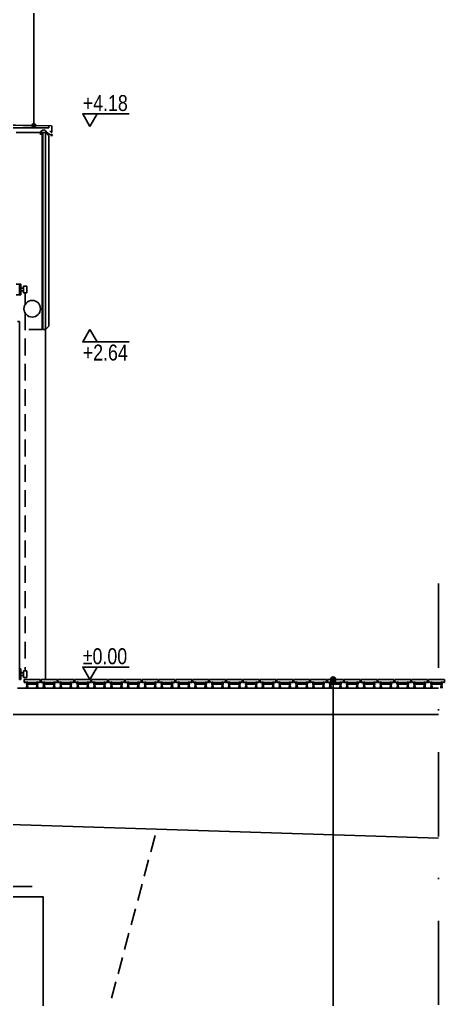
# Model space of a CAD drawing. Header units: millimetres. Extents: x 58205 to 122423, y 1055 to 94479.
# Drawn here: x 71295 to 71615, y 18938 to 19677 of the extents above; entities that cross this region are included whole.
import ezdxf

# ---------------------------------------------------------------- set-up
doc = ezdxf.new("R2010")
doc.units = ezdxf.units.MM
for name, pattern in [('0707_PB_080619_gn_xref$0$ACAD_ISO10W100', [18, 12, -3, 0, -3]), ('DASHDOT', [25.4, 12.7, -6.35, 0, -6.35]), ('DASHED', [0.75, 0.5, -0.25]), ('HIDDEN', [9.525, 6.35, -3.175])]:
    doc.linetypes.add(name, pattern=pattern)
for name, color, linetype in [('+48_HACZE', 253, 'Continuous'), ('+48_KOTY', 3, 'Continuous'), ('+48_MEBLE', 251, 'Continuous'), ('+48_OPISY', 3, 'Continuous'), ('+48_OPISY_ŚCIAN', 3, 'Continuous'), ('+48_STOLARKA_OKNA', 3, 'Continuous'), ('+48_WIDOK', 5, 'Continuous'), ('1_CIENKA', 252, 'Continuous'), ('_przerywane', 8, 'DASHED')]:
    doc.layers.add(name, color=color, linetype=linetype)
doc.styles.add('WRP_ARIAL', font='ARIAL.TTF', dxfattribs={"width": 0.8})

# ---------------------------------------------------------------- blocks, each defined once
blk = doc.blocks.new('koty')
at = {"layer": '+48_KOTY', "color": 3, "ltscale": 5}
blk.add_line((70403.15, 11224.99), (70423.15, 11224.99), dxfattribs=at)
blk.add_lwpolyline([(70398.6, 11217.11), (70403.15, 11224.99), (70394.05, 11224.99)], close=True, dxfattribs=at)
at = {"layer": '+48_KOTY', "color": 3, "style": 'WRP_ARIAL', "width": 0.8}
blk.add_attdef('POZIOM', (70403.19, 11226.78), '', height=10, dxfattribs=at)

msp = doc.modelspace()

# ---------------------------------------------------------------- hatches: boundary and pattern name
at = {"layer": '+48_HACZE', "ltscale": 0.15}
h = msp.add_hatch(dxfattribs=at)
h.set_pattern_fill('AR-SAND', color=256, scale=0.5, style=0)
h.set_pattern_definition([(37.5, (5e-05, 4528.683), (-0.8000156, 24.470662), [0, -19.304, 0, -21.59, 0, -20.6375]), (7.5, (5e-05, 4528.683), (22.476164, 35.841255), [0, -10.414, 0, -17.399, 0, -6.6675]), (327.5, (-15.62, 4528.683), (39.5496185, 0.071859), [0, -6.35, 0, -22.86, 0, -29.845]), (317.5, (-15.62, 4528.683), (38.177823, 11.146466), [0, -3.175, 0, -14.986, 0, -17.145])])
h.paths.add_polyline_path([(71334.746, 18828.842), (71334.187, 18828.86, -0.2493638), (71325.896, 18824.451), (71312.657, 18824.451), (71312.657, 18802.01), (71265.484, 18802.01), (71265.484, 18774.451), (71320.171, 18774.451)])
h.paths.add_polyline_path([(71312.657, 18824.451), (71293.984, 18824.451), (71293.984, 18823.451), (71302.984, 18814.451), (71265.484, 18814.451), (71265.484, 18802.01), (71312.657, 18802.01)])
h.paths.add_polyline_path([(71265.484, 18814.451), (71185.332, 18814.451), (71185.332, 18802.01), (71265.484, 18802.01)], flags=17)
h.paths.add_polyline_path([(71265.484, 18802.01), (71185.332, 18802.01), (71185.332, 18814.451), (70685.484, 18814.451), (70685.484, 18774.451), (71265.484, 18774.451)])
h.paths.add_polyline_path([(70685.484, 18814.451), (70553.376, 18814.451), (70513.376, 18774.451), (70685.484, 18774.451)])
h.paths.add_polyline_path([(70539.234, 18814.451), (70479.234, 18814.451), (70479.234, 18814.451), (70429.234, 18814.451), (70369.234, 18814.451), (70399.234, 18784.451), (70509.234, 18784.451)], flags=17)
h.paths.add_polyline_path([(70553.376, 18814.451), (70539.234, 18814.451), (70509.234, 18784.451), (70399.234, 18784.451), (70369.234, 18814.451), (70355.091, 18814.451), (70395.091, 18774.451), (70513.376, 18774.451)])
h.paths.add_polyline_path([(70355.091, 18814.451), (70225.484, 18814.451), (70225.484, 18774.451), (70395.091, 18774.451)])
h.paths.add_polyline_path([(70225.484, 18814.451), (69717.126, 18814.451), (69705.484, 18802.809), (69705.484, 18774.451), (70225.484, 18774.451)])
h.paths.add_polyline_path([(69705.484, 18802.809), (69677.126, 18774.451), (69705.484, 18774.451)])
h.paths.add_polyline_path([(69705.484, 18802.809), (69705.484, 18814.451), (69702.984, 18814.451), (69672.984, 18784.451), (69532.984, 18784.451), (69502.984, 18814.451), (69488.841, 18814.451), (69528.841, 18774.451), (69677.126, 18774.451)])
h.paths.add_polyline_path([(69717.126, 18814.451), (69705.484, 18814.451), (69705.484, 18802.809)])
h.paths.add_polyline_path([(69702.984, 18814.451), (69642.984, 18814.451), (69642.984, 18814.451), (69562.984, 18814.451), (69502.984, 18814.451), (69532.984, 18784.451), (69672.984, 18784.451)], flags=17)
h.paths.add_polyline_path([(69488.841, 18814.451), (69285.484, 18814.451), (69285.484, 18774.451), (69528.841, 18774.451)])
h.paths.add_polyline_path([(69285.484, 18814.451), (68845.484, 18814.451), (68845.484, 18774.451), (69285.484, 18774.451)])
h.paths.add_polyline_path([(68845.484, 18814.451), (68807.984, 18814.451), (68816.965, 18823.432), (68816.965, 18824.451), (68794.586, 18824.451), (68807.984, 18774.451), (68845.484, 18774.451)])
h.paths.add_polyline_path([(68816.984, 18864.451), (68783.868, 18864.451), (68794.586, 18824.451), (68816.965, 18824.451)])
h.paths.add_polyline_path([(68831.984, 18882.98), (68778.903, 18882.98), (68783.868, 18864.451), (68816.984, 18864.451), (68816.984, 18865.451), (68822.569, 18865.451), (68831.984, 18874.865)])
h.paths.add_polyline_path([(68831.984, 18901.51), (68773.938, 18901.51), (68778.903, 18882.98), (68831.984, 18882.98)])
h.paths.add_polyline_path([(68831.984, 18908.837), (68771.457, 18910.772), (68773.938, 18901.51), (68831.984, 18901.51)])
h.paths.add_polyline_path([(68831.984, 18920.039), (68768.973, 18920.039), (68771.457, 18910.772), (68831.984, 18908.837)])
h.paths.add_polyline_path([(68831.984, 18938.569), (68764.008, 18938.569), (68768.973, 18920.039), (68831.984, 18920.039)])
h.paths.add_polyline_path([(68831.984, 18957.098), (68759.043, 18957.098), (68764.008, 18938.569), (68831.984, 18938.569)])
h.paths.add_polyline_path([(68831.984, 18975.627), (68684.484, 18975.627), (68684.484, 18958.424), (68758.688, 18958.424), (68759.043, 18957.098), (68831.984, 18957.098)])
h.paths.add_polyline_path([(68831.984, 18994.157), (68719.517, 18994.157), (68719.517, 18981.501), (68684.484, 18981.501), (68684.484, 18975.627), (68831.984, 18975.627)])
h.paths.add_polyline_path([(68831.984, 19012.686), (68719.517, 19012.686), (68719.517, 18994.157), (68831.984, 18994.157)])
h.paths.add_polyline_path([(68831.984, 19028.484), (68822.984, 19028.484), (68822.984, 19031.216), (68719.517, 19031.216), (68719.517, 19012.686), (68831.984, 19012.686)])
h.paths.add_polyline_path([(68822.984, 19049.745), (68719.517, 19049.745), (68719.517, 19031.216), (68822.984, 19031.216)])
h.paths.add_polyline_path([(68822.984, 19068.274), (68719.517, 19068.274), (68719.517, 19049.745), (68822.984, 19049.745)])
h.paths.add_polyline_path([(68822.984, 19086.804), (68685.484, 19086.804), (68685.484, 19081.613), (68719.517, 19081.613), (68719.517, 19068.274), (68822.984, 19068.274)])
h.paths.add_polyline_path([(68822.984, 19105.333), (68685.484, 19105.333), (68685.484, 19086.804), (68822.984, 19086.804)])
h.paths.add_polyline_path([(68822.984, 19123.863), (68685.484, 19123.863), (68685.484, 19105.333), (68822.984, 19105.333)])
h.paths.add_polyline_path([(68719.517, 19081.613), (68685.484, 19081.613), (68685.484, 19068.274), (68719.517, 19068.274)])
h.paths.add_polyline_path([(68719.517, 19068.274), (68685.484, 19068.274), (68685.484, 19049.745), (68719.517, 19049.745)])
h.paths.add_polyline_path([(68719.517, 19049.745), (68685.484, 19049.745), (68685.484, 19031.216), (68719.517, 19031.216)])
h.paths.add_polyline_path([(68719.517, 19031.216), (68685.484, 19031.216), (68685.484, 19012.686), (68719.517, 19012.686)])
h.paths.add_polyline_path([(68719.517, 19012.686), (68685.484, 19012.686), (68685.484, 19007.424), (68694.484, 18998.424), (68684.484, 18998.424), (68684.484, 18994.157), (68719.517, 18994.157)])
h.paths.add_polyline_path([(68719.517, 18994.157), (68684.484, 18994.157), (68684.484, 18981.501), (68719.517, 18981.501)], flags=17)
h.paths.add_polyline_path([(68684.484, 18981.501), (68664.484, 18981.501), (68664.484, 18958.424), (68684.484, 18958.424)])
h.paths.add_polyline_path([(68684.484, 18998.424), (68664.484, 18998.424), (68664.484, 18981.501), (68684.484, 18981.501)])
h.paths.add_polyline_path([(68664.484, 18998.424), (68602.044, 18998.424), (68602.044, 18981.501), (68664.484, 18981.501)])
h.paths.add_polyline_path([(68664.484, 18981.501), (68602.044, 18981.501), (68602.044, 18998.424), (68414.484, 18998.424), (68414.484, 18958.424), (68664.484, 18958.424)])
h.paths.add_polyline_path([(68414.484, 18998.424), (68394.484, 18998.424), (68394.484, 18958.424), (68414.484, 18958.424)])
h.paths.add_polyline_path([(68394.484, 18998.424), (68384.484, 18998.424), (68373.766, 18998.424), (68384.484, 18958.424), (68394.484, 18958.424)])
at = {"layer": '+48_OPISY'}
h = msp.add_hatch(color=256, dxfattribs=at)
edge = h.paths.add_edge_path()
edge.add_arc((71305.747, 19597.146), 1.494, 0, 360)
h = msp.add_hatch(color=256, dxfattribs=at)
edge = h.paths.add_edge_path()
edge.add_arc((71531.434, 19179.451), 2, 810, 1170, ccw=False)

# ---------------------------------------------------------------- linework, layer by layer
at = {"layer": '+48_HACZE'}
for p, q in [((71312.484, 19591.951), (71292.484, 19591.951)), ((71319.868, 19589.704), (71318.435, 19589.261)), ((71319.868, 19589.704), (71318.918, 19590.864)), ((71311.984, 19443.451), (71301.984, 19443.451))]:
    msp.add_line(p, q, dxfattribs=at)
msp.add_lwpolyline([(71311.984, 19443.451), (71311.984, 19591.951)], dxfattribs=at)
msp.add_circle((71304.512, 19458.995), 6.25, dxfattribs=at)
msp.add_spline([(71310.865, 19590.181), (71311.417, 19593.045), (71313.989, 19593.559), (71314.834, 19592.788), (71317.149, 19590.732), (71319.868, 19589.704)], degree=3, dxfattribs=at)
at = {"layer": '+48_MEBLE'}
msp.add_line((71314.484, 19443.451), (71314.484, 19179.451), dxfattribs=at)
at = {"layer": '+48_OPISY'}
for p, q in [((71305.747, 19929.863), (71305.747, 19597.146)), ((71531.434, 18544.558), (71531.434, 19179.451))]:
    msp.add_line(p, q, dxfattribs=at)
for centre, radius in [((71305.747, 19597.146), 1.494), ((71531.434, 19179.451), 2)]:
    msp.add_circle(centre, radius, dxfattribs=at)
at = {"layer": '+48_OPISY_ŚCIAN'}
msp.add_line((71269.422, 19023.514), (71304.422, 19023.514), dxfattribs=at)
at = {"layer": '+48_STOLARKA_OKNA'}
for p, q in [((71295.012, 19477.451), (71296.012, 19477.451)), ((71296.012, 19477.451), (71296.012, 19469.451)), ((71296.012, 19474.451), (71298.012, 19474.451)), ((71296.012, 19472.451), (71298.012, 19472.451)), ((71298.012, 19475.951), (71298.012, 19470.951)), ((71298.012, 19475.951), (71300.512, 19475.951)), ((71298.012, 19470.951), (71300.512, 19470.951)), ((71300.512, 19475.951), (71300.512, 19470.951)), ((71296.012, 19469.451), (71295.012, 19469.451)), ((71295.012, 19187.451), (71296.012, 19187.451)), ((71296.012, 19187.451), (71296.012, 19179.451)), ((71296.012, 19184.451), (71298.012, 19184.451)), ((71296.012, 19182.451), (71298.012, 19182.451)), ((71298.012, 19185.951), (71298.012, 19180.951)), ((71298.012, 19185.951), (71300.512, 19185.951)), ((71300.512, 19185.951), (71300.512, 19180.951)), ((71296.012, 19179.451), (71295.012, 19179.451)), ((71298.012, 19180.951), (71300.512, 19180.951))]:
    msp.add_line(p, q, dxfattribs=at)
msp.add_lwpolyline([(71292.484, 19477.451), (71295.012, 19477.451), (71295.012, 19469.451), (71292.484, 19469.451)], dxfattribs=at)
at = {"layer": '+48_WIDOK', "color": 251}
msp.add_line((71304.486, 19597.146), (71306.486, 19597.146), dxfattribs=at)
at = {"layer": '+48_WIDOK', "color": 2}
for p, q in [((71314.484, 19591.951), (71312.484, 19591.951)), ((71312.484, 19443.451), (71314.484, 19443.451)), ((71312.484, 19443.451), (71314.484, 19443.451))]:
    msp.add_line(p, q, dxfattribs=at)
at = {"layer": '+48_WIDOK'}
for p, q in [((71314.484, 19591.951), (71314.484, 19443.451)), ((71314.484, 19591.951), (71316.984, 19589.451)), ((71316.984, 19589.451), (71316.984, 19445.951)), ((71314.484, 19443.451), (71316.984, 19445.951)), ((71314.484, 19443.451), (71316.984, 19445.951)), ((71293.484, 19173.051), (71610.98, 19173.051)), ((71287.984, 19153.051), (71610.98, 19153.051)), ((71287.984, 19070.229), (71610.98, 19059.926))]:
    msp.add_line(p, q, dxfattribs=at)
at = {"layer": '+48_WIDOK', "ltscale": 3}
msp.add_line((71299.262, 19470.951), (71299.262, 19462.386), dxfattribs=at)
at = {"layer": '+48_WIDOK', "linetype": 'HIDDEN', "ltscale": 2}
for p, q in [((71299.262, 19455.604), (71299.262, 19185.951)), ((71334.746, 18828.842), (71398.48, 19066.704))]:
    msp.add_line(p, q, dxfattribs=at)
at = {"layer": '+48_WIDOK', "linetype": 'DASHDOT', "ltscale": 5}
msp.add_line((71610.98, 19251.837), (71610.98, 18776.706), dxfattribs=at)
at = {"layer": '+48_WIDOK'}
msp.add_lwpolyline([(71317.72, 19593.061), (71318.757, 19592.024, 0.6681786), (71319.184, 19592.201), (71319.184, 19596.451, 0.408698), (71318.693, 19596.951), (71278.176, 19597.565, -0.4086974), (71277.784, 19597.964), (71277.784, 19599.55), (71274.485, 19599.55)], format="xyb", dxfattribs=at)
at = {"layer": '+48_WIDOK', "color": 2}
msp.add_lwpolyline([(71277.684, 19595.45), (71277.684, 19597.45), (71317.068, 19596.857), (71317.068, 19595.45)], close=True, dxfattribs=at)
msp.add_lwpolyline([(71312.484, 19443.451), (71312.484, 19591.951)], dxfattribs=at)
at = {"layer": '+48_WIDOK', "ltscale": 3}
msp.add_lwpolyline([(71312.484, 19586.451), (71312.484, 19449.451)], dxfattribs=at)
at = {"layer": '1_CIENKA', "lineweight": -3}
for p, q in [((71300.162, 19175.95), (71308.862, 19175.95)), ((71300.437, 19177.25), (71300.437, 19174.133)), ((71300.987, 19177.25), (71300.987, 19174.133)), ((71308.037, 19177.25), (71308.037, 19174.133)), ((71308.587, 19177.25), (71308.587, 19174.133)), ((71312.862, 19175.95), (71321.562, 19175.95)), ((71313.137, 19177.25), (71313.137, 19174.133)), ((71313.687, 19177.25), (71313.687, 19174.133)), ((71320.737, 19177.25), (71320.737, 19174.133)), ((71321.287, 19177.25), (71321.287, 19174.133)), ((71325.562, 19175.95), (71334.262, 19175.95)), ((71325.837, 19177.25), (71325.837, 19174.133)), ((71326.387, 19177.25), (71326.387, 19174.133)), ((71333.437, 19177.25), (71333.437, 19174.133)), ((71333.987, 19177.25), (71333.987, 19174.133)), ((71338.262, 19175.95), (71346.962, 19175.95)), ((71338.537, 19177.25), (71338.537, 19174.133)), ((71339.087, 19177.25), (71339.087, 19174.133)), ((71346.137, 19177.25), (71346.137, 19174.133)), ((71346.687, 19177.25), (71346.687, 19174.133)), ((71350.962, 19175.95), (71359.662, 19175.95)), ((71351.237, 19177.25), (71351.237, 19174.133)), ((71351.787, 19177.25), (71351.787, 19174.133)), ((71358.837, 19177.25), (71358.837, 19174.133)), ((71359.387, 19177.25), (71359.387, 19174.133)), ((71363.662, 19175.95), (71372.362, 19175.95)), ((71363.937, 19177.25), (71363.937, 19174.133)), ((71364.487, 19177.25), (71364.487, 19174.133)), ((71371.537, 19177.25), (71371.537, 19174.133)), ((71372.087, 19177.25), (71372.087, 19174.133)), ((71376.362, 19175.95), (71385.062, 19175.95)), ((71376.637, 19177.25), (71376.637, 19174.133)), ((71377.187, 19177.25), (71377.187, 19174.133)), ((71384.237, 19177.25), (71384.237, 19174.133)), ((71384.787, 19177.25), (71384.787, 19174.133)), ((71389.062, 19175.95), (71397.762, 19175.95)), ((71389.337, 19177.25), (71389.337, 19174.133)), ((71389.887, 19177.25), (71389.887, 19174.133)), ((71396.937, 19177.25), (71396.937, 19174.133)), ((71397.487, 19177.25), (71397.487, 19174.133)), ((71401.762, 19175.95), (71410.462, 19175.95)), ((71402.037, 19177.25), (71402.037, 19174.133)), ((71402.587, 19177.25), (71402.587, 19174.133)), ((71409.637, 19177.25), (71409.637, 19174.133)), ((71410.187, 19177.25), (71410.187, 19174.133)), ((71414.462, 19175.95), (71423.162, 19175.95)), ((71414.737, 19177.25), (71414.737, 19174.133)), ((71415.287, 19177.25), (71415.287, 19174.133)), ((71422.337, 19177.25), (71422.337, 19174.133)), ((71422.887, 19177.25), (71422.887, 19174.133)), ((71427.162, 19175.95), (71435.862, 19175.95)), ((71427.437, 19177.25), (71427.437, 19174.133)), ((71427.987, 19177.25), (71427.987, 19174.133)), ((71435.037, 19177.25), (71435.037, 19174.133)), ((71435.587, 19177.25), (71435.587, 19174.133)), ((71439.862, 19175.95), (71448.562, 19175.95)), ((71440.137, 19177.25), (71440.137, 19174.133)), ((71440.687, 19177.25), (71440.687, 19174.133)), ((71447.737, 19177.25), (71447.737, 19174.133)), ((71448.287, 19177.25), (71448.287, 19174.133)), ((71452.562, 19175.95), (71461.262, 19175.95)), ((71452.837, 19177.25), (71452.837, 19174.133)), ((71453.387, 19177.25), (71453.387, 19174.133)), ((71460.437, 19177.25), (71460.437, 19174.133)), ((71460.987, 19177.25), (71460.987, 19174.133)), ((71465.262, 19175.95), (71473.962, 19175.95)), ((71465.537, 19177.25), (71465.537, 19174.133)), ((71466.087, 19177.25), (71466.087, 19174.133)), ((71473.137, 19177.25), (71473.137, 19174.133)), ((71473.687, 19177.25), (71473.687, 19174.133)), ((71477.962, 19175.95), (71486.662, 19175.95)), ((71478.237, 19177.25), (71478.237, 19174.133)), ((71478.787, 19177.25), (71478.787, 19174.133)), ((71485.837, 19177.25), (71485.837, 19174.133)), ((71486.387, 19177.25), (71486.387, 19174.133)), ((71490.662, 19175.95), (71499.362, 19175.95)), ((71490.937, 19177.25), (71490.937, 19174.133)), ((71491.487, 19177.25), (71491.487, 19174.133)), ((71498.537, 19177.25), (71498.537, 19174.133)), ((71499.087, 19177.25), (71499.087, 19174.133)), ((71503.362, 19175.95), (71512.062, 19175.95)), ((71503.637, 19177.25), (71503.637, 19174.133)), ((71504.187, 19177.25), (71504.187, 19174.133)), ((71511.237, 19177.25), (71511.237, 19174.133)), ((71511.787, 19177.25), (71511.787, 19174.133)), ((71516.062, 19175.95), (71524.762, 19175.95)), ((71516.337, 19177.25), (71516.337, 19174.133)), ((71516.887, 19177.25), (71516.887, 19174.133)), ((71523.937, 19177.25), (71523.937, 19174.133)), ((71524.487, 19177.25), (71524.487, 19174.133)), ((71528.762, 19175.95), (71537.462, 19175.95)), ((71529.037, 19177.25), (71529.037, 19174.133)), ((71529.587, 19177.25), (71529.587, 19174.133)), ((71536.637, 19177.25), (71536.637, 19174.133)), ((71537.187, 19177.25), (71537.187, 19174.133)), ((71541.462, 19175.95), (71550.162, 19175.95)), ((71541.737, 19177.25), (71541.737, 19174.133)), ((71542.287, 19177.25), (71542.287, 19174.133)), ((71549.337, 19177.25), (71549.337, 19174.133)), ((71549.887, 19177.25), (71549.887, 19174.133)), ((71554.162, 19175.95), (71562.862, 19175.95)), ((71554.437, 19177.25), (71554.437, 19174.133)), ((71554.987, 19177.25), (71554.987, 19174.133)), ((71562.037, 19177.25), (71562.037, 19174.133)), ((71562.587, 19177.25), (71562.587, 19174.133)), ((71566.862, 19175.95), (71575.562, 19175.95)), ((71567.137, 19177.25), (71567.137, 19174.133)), ((71567.687, 19177.25), (71567.687, 19174.133)), ((71574.737, 19177.25), (71574.737, 19174.133)), ((71575.287, 19177.25), (71575.287, 19174.133)), ((71579.562, 19175.95), (71588.262, 19175.95)), ((71579.837, 19177.25), (71579.837, 19174.133)), ((71580.387, 19177.25), (71580.387, 19174.133)), ((71587.437, 19177.25), (71587.437, 19174.133)), ((71587.987, 19177.25), (71587.987, 19174.133)), ((71592.262, 19175.95), (71600.962, 19175.95)), ((71592.537, 19177.25), (71592.537, 19174.133)), ((71593.087, 19177.25), (71593.087, 19174.133)), ((71600.137, 19177.25), (71600.137, 19174.133)), ((71600.687, 19177.25), (71600.687, 19174.133)), ((71604.962, 19175.95), (71613.662, 19175.95)), ((71605.237, 19177.25), (71605.237, 19174.133)), ((71605.787, 19177.25), (71605.787, 19174.133)), ((71612.837, 19177.25), (71612.837, 19174.133)), ((71613.387, 19177.25), (71613.387, 19174.133)), ((71300.194, 19174.133), (71301.23, 19174.133)), ((71300.194, 19174.133), (71300.194, 19172.95)), ((71301.23, 19174.133), (71301.23, 19172.95)), ((71307.794, 19174.133), (71307.794, 19172.95)), ((71308.829, 19174.133), (71307.794, 19174.133)), ((71308.829, 19174.133), (71308.829, 19172.95)), ((71312.894, 19174.133), (71313.93, 19174.133)), ((71312.894, 19174.133), (71312.894, 19172.95)), ((71313.93, 19174.133), (71313.93, 19172.95)), ((71320.494, 19174.133), (71320.494, 19172.95)), ((71321.529, 19174.133), (71320.494, 19174.133)), ((71321.529, 19174.133), (71321.529, 19172.95)), ((71325.594, 19174.133), (71326.63, 19174.133)), ((71325.594, 19174.133), (71325.594, 19172.95)), ((71326.63, 19174.133), (71326.63, 19172.95)), ((71333.194, 19174.133), (71333.194, 19172.95)), ((71334.229, 19174.133), (71333.194, 19174.133)), ((71334.229, 19174.133), (71334.229, 19172.95)), ((71338.294, 19174.133), (71339.33, 19174.133)), ((71338.294, 19174.133), (71338.294, 19172.95)), ((71339.33, 19174.133), (71339.33, 19172.95)), ((71345.894, 19174.133), (71345.894, 19172.95)), ((71346.929, 19174.133), (71345.894, 19174.133)), ((71346.929, 19174.133), (71346.929, 19172.95)), ((71350.994, 19174.133), (71352.03, 19174.133)), ((71350.994, 19174.133), (71350.994, 19172.95)), ((71352.03, 19174.133), (71352.03, 19172.95)), ((71358.594, 19174.133), (71358.594, 19172.95)), ((71359.629, 19174.133), (71358.594, 19174.133)), ((71359.629, 19174.133), (71359.629, 19172.95)), ((71363.694, 19174.133), (71364.73, 19174.133)), ((71363.694, 19174.133), (71363.694, 19172.95)), ((71364.73, 19174.133), (71364.73, 19172.95)), ((71371.294, 19174.133), (71371.294, 19172.95)), ((71372.329, 19174.133), (71371.294, 19174.133)), ((71372.329, 19174.133), (71372.329, 19172.95)), ((71376.394, 19174.133), (71377.43, 19174.133)), ((71376.394, 19174.133), (71376.394, 19172.95)), ((71377.43, 19174.133), (71377.43, 19172.95)), ((71383.994, 19174.133), (71383.994, 19172.95)), ((71385.029, 19174.133), (71383.994, 19174.133)), ((71385.029, 19174.133), (71385.029, 19172.95)), ((71389.094, 19174.133), (71390.13, 19174.133)), ((71389.094, 19174.133), (71389.094, 19172.95)), ((71390.13, 19174.133), (71390.13, 19172.95)), ((71396.694, 19174.133), (71396.694, 19172.95)), ((71397.729, 19174.133), (71396.694, 19174.133)), ((71397.729, 19174.133), (71397.729, 19172.95)), ((71401.794, 19174.133), (71402.83, 19174.133)), ((71401.794, 19174.133), (71401.794, 19172.95)), ((71402.83, 19174.133), (71402.83, 19172.95)), ((71409.394, 19174.133), (71409.394, 19172.95)), ((71410.429, 19174.133), (71409.394, 19174.133)), ((71410.429, 19174.133), (71410.429, 19172.95)), ((71414.494, 19174.133), (71415.53, 19174.133)), ((71414.494, 19174.133), (71414.494, 19172.95)), ((71415.53, 19174.133), (71415.53, 19172.95)), ((71422.094, 19174.133), (71422.094, 19172.95)), ((71423.129, 19174.133), (71422.094, 19174.133)), ((71423.129, 19174.133), (71423.129, 19172.95)), ((71427.194, 19174.133), (71428.23, 19174.133)), ((71427.194, 19174.133), (71427.194, 19172.95)), ((71428.23, 19174.133), (71428.23, 19172.95)), ((71434.794, 19174.133), (71434.794, 19172.95)), ((71435.829, 19174.133), (71434.794, 19174.133)), ((71435.829, 19174.133), (71435.829, 19172.95)), ((71439.894, 19174.133), (71440.93, 19174.133)), ((71439.894, 19174.133), (71439.894, 19172.95)), ((71440.93, 19174.133), (71440.93, 19172.95)), ((71447.494, 19174.133), (71447.494, 19172.95)), ((71448.529, 19174.133), (71447.494, 19174.133)), ((71448.529, 19174.133), (71448.529, 19172.95)), ((71452.594, 19174.133), (71453.63, 19174.133)), ((71452.594, 19174.133), (71452.594, 19172.95)), ((71453.63, 19174.133), (71453.63, 19172.95)), ((71460.194, 19174.133), (71460.194, 19172.95)), ((71461.229, 19174.133), (71460.194, 19174.133)), ((71461.229, 19174.133), (71461.229, 19172.95)), ((71465.294, 19174.133), (71466.33, 19174.133)), ((71465.294, 19174.133), (71465.294, 19172.95)), ((71466.33, 19174.133), (71466.33, 19172.95)), ((71472.894, 19174.133), (71472.894, 19172.95)), ((71473.929, 19174.133), (71472.894, 19174.133)), ((71473.929, 19174.133), (71473.929, 19172.95)), ((71477.994, 19174.133), (71479.03, 19174.133)), ((71477.994, 19174.133), (71477.994, 19172.95)), ((71479.03, 19174.133), (71479.03, 19172.95)), ((71485.594, 19174.133), (71485.594, 19172.95)), ((71486.629, 19174.133), (71485.594, 19174.133)), ((71486.629, 19174.133), (71486.629, 19172.95)), ((71490.694, 19174.133), (71491.73, 19174.133)), ((71490.694, 19174.133), (71490.694, 19172.95)), ((71491.73, 19174.133), (71491.73, 19172.95)), ((71498.294, 19174.133), (71498.294, 19172.95)), ((71499.329, 19174.133), (71498.294, 19174.133)), ((71499.329, 19174.133), (71499.329, 19172.95)), ((71503.394, 19174.133), (71504.43, 19174.133)), ((71503.394, 19174.133), (71503.394, 19172.95)), ((71504.43, 19174.133), (71504.43, 19172.95)), ((71510.994, 19174.133), (71510.994, 19172.95)), ((71512.029, 19174.133), (71510.994, 19174.133)), ((71512.029, 19174.133), (71512.029, 19172.95)), ((71516.094, 19174.133), (71517.13, 19174.133)), ((71516.094, 19174.133), (71516.094, 19172.95)), ((71517.13, 19174.133), (71517.13, 19172.95)), ((71523.694, 19174.133), (71523.694, 19172.95)), ((71524.729, 19174.133), (71523.694, 19174.133)), ((71524.729, 19174.133), (71524.729, 19172.95)), ((71528.794, 19174.133), (71529.83, 19174.133)), ((71528.794, 19174.133), (71528.794, 19172.95)), ((71529.83, 19174.133), (71529.83, 19172.95)), ((71536.394, 19174.133), (71536.394, 19172.95)), ((71537.429, 19174.133), (71536.394, 19174.133)), ((71537.429, 19174.133), (71537.429, 19172.95)), ((71541.494, 19174.133), (71542.53, 19174.133)), ((71541.494, 19174.133), (71541.494, 19172.95)), ((71542.53, 19174.133), (71542.53, 19172.95)), ((71549.094, 19174.133), (71549.094, 19172.95)), ((71550.129, 19174.133), (71549.094, 19174.133)), ((71550.129, 19174.133), (71550.129, 19172.95)), ((71554.194, 19174.133), (71555.23, 19174.133)), ((71554.194, 19174.133), (71554.194, 19172.95)), ((71555.23, 19174.133), (71555.23, 19172.95)), ((71561.794, 19174.133), (71561.794, 19172.95)), ((71562.829, 19174.133), (71561.794, 19174.133)), ((71562.829, 19174.133), (71562.829, 19172.95)), ((71566.894, 19174.133), (71567.93, 19174.133)), ((71566.894, 19174.133), (71566.894, 19172.95)), ((71567.93, 19174.133), (71567.93, 19172.95)), ((71574.494, 19174.133), (71574.494, 19172.95)), ((71575.529, 19174.133), (71574.494, 19174.133)), ((71575.529, 19174.133), (71575.529, 19172.95)), ((71579.594, 19174.133), (71580.63, 19174.133)), ((71579.594, 19174.133), (71579.594, 19172.95)), ((71580.63, 19174.133), (71580.63, 19172.95)), ((71587.194, 19174.133), (71587.194, 19172.95)), ((71588.229, 19174.133), (71587.194, 19174.133)), ((71588.229, 19174.133), (71588.229, 19172.95)), ((71592.294, 19174.133), (71593.33, 19174.133)), ((71592.294, 19174.133), (71592.294, 19172.95)), ((71593.33, 19174.133), (71593.33, 19172.95)), ((71599.894, 19174.133), (71599.894, 19172.95)), ((71600.929, 19174.133), (71599.894, 19174.133)), ((71600.929, 19174.133), (71600.929, 19172.95)), ((71604.994, 19174.133), (71606.03, 19174.133)), ((71604.994, 19174.133), (71604.994, 19172.95)), ((71606.03, 19174.133), (71606.03, 19172.95)), ((71612.594, 19174.133), (71612.594, 19172.95)), ((71613.629, 19174.133), (71612.594, 19174.133)), ((71613.629, 19174.133), (71613.629, 19172.95))]:
    msp.add_line(p, q, dxfattribs=at)
at = {"layer": '1_CIENKA', "linetype": '0707_PB_080619_gn_xref$0$ACAD_ISO10W100', "lineweight": -3, "ltscale": 0.1}
for p, q in [((71300.712, 19172.95), (71300.712, 19178.3)), ((71308.312, 19172.95), (71308.312, 19178.3)), ((71313.412, 19172.95), (71313.412, 19178.3)), ((71321.012, 19172.95), (71321.012, 19178.3)), ((71326.112, 19172.95), (71326.112, 19178.3)), ((71333.712, 19172.95), (71333.712, 19178.3)), ((71338.812, 19172.95), (71338.812, 19178.3)), ((71346.412, 19172.95), (71346.412, 19178.3)), ((71351.512, 19172.95), (71351.512, 19178.3)), ((71359.112, 19172.95), (71359.112, 19178.3)), ((71364.212, 19172.95), (71364.212, 19178.3)), ((71371.812, 19172.95), (71371.812, 19178.3)), ((71376.912, 19172.95), (71376.912, 19178.3)), ((71384.512, 19172.95), (71384.512, 19178.3)), ((71389.612, 19172.95), (71389.612, 19178.3)), ((71397.212, 19172.95), (71397.212, 19178.3)), ((71402.312, 19172.95), (71402.312, 19178.3)), ((71409.912, 19172.95), (71409.912, 19178.3)), ((71415.012, 19172.95), (71415.012, 19178.3)), ((71422.612, 19172.95), (71422.612, 19178.3)), ((71427.712, 19172.95), (71427.712, 19178.3)), ((71435.312, 19172.95), (71435.312, 19178.3)), ((71440.412, 19172.95), (71440.412, 19178.3)), ((71448.012, 19172.95), (71448.012, 19178.3)), ((71453.112, 19172.95), (71453.112, 19178.3)), ((71460.712, 19172.95), (71460.712, 19178.3)), ((71465.812, 19172.95), (71465.812, 19178.3)), ((71473.412, 19172.95), (71473.412, 19178.3)), ((71478.512, 19172.95), (71478.512, 19178.3)), ((71486.112, 19172.95), (71486.112, 19178.3)), ((71491.212, 19172.95), (71491.212, 19178.3)), ((71498.812, 19172.95), (71498.812, 19178.3)), ((71503.912, 19172.95), (71503.912, 19178.3)), ((71511.512, 19172.95), (71511.512, 19178.3)), ((71516.612, 19172.95), (71516.612, 19178.3)), ((71524.212, 19172.95), (71524.212, 19178.3)), ((71529.312, 19172.95), (71529.312, 19178.3)), ((71536.912, 19172.95), (71536.912, 19178.3)), ((71542.012, 19172.95), (71542.012, 19178.3)), ((71549.612, 19172.95), (71549.612, 19178.3)), ((71554.712, 19172.95), (71554.712, 19178.3)), ((71562.312, 19172.95), (71562.312, 19178.3)), ((71567.412, 19172.95), (71567.412, 19178.3)), ((71575.012, 19172.95), (71575.012, 19178.3)), ((71580.112, 19172.95), (71580.112, 19178.3)), ((71587.712, 19172.95), (71587.712, 19178.3)), ((71592.812, 19172.95), (71592.812, 19178.3)), ((71600.412, 19172.95), (71600.412, 19178.3)), ((71605.512, 19172.95), (71605.512, 19178.3)), ((71613.112, 19172.95), (71613.112, 19178.3))]:
    msp.add_line(p, q, dxfattribs=at)
at = {"layer": '1_CIENKA', "lineweight": -3}
for points in [[(71300.062, 19177.25), (71308.962, 19177.25, -0.536675), (71309.962, 19177.25), (71310.512, 19177.25), (71310.512, 19179.35, 0.4142136), (71310.412, 19179.45), (71298.612, 19179.45, 0.4140826), (71298.512, 19179.35), (71298.512, 19177.25), (71299.062, 19177.25, -0.536675)], [(71312.762, 19177.25), (71321.662, 19177.25, -0.536675), (71322.662, 19177.25), (71323.212, 19177.25), (71323.212, 19179.35, 0.4142136), (71323.112, 19179.45), (71311.312, 19179.45, 0.4140826), (71311.212, 19179.35), (71311.212, 19177.25), (71311.762, 19177.25, -0.536675)], [(71325.462, 19177.25), (71334.362, 19177.25, -0.536675), (71335.362, 19177.25), (71335.912, 19177.25), (71335.912, 19179.35, 0.4142136), (71335.812, 19179.45), (71324.012, 19179.45, 0.4140826), (71323.912, 19179.35), (71323.912, 19177.25), (71324.462, 19177.25, -0.536675)], [(71338.162, 19177.25), (71347.062, 19177.25, -0.536675), (71348.062, 19177.25), (71348.612, 19177.25), (71348.612, 19179.35, 0.4142136), (71348.512, 19179.45), (71336.712, 19179.45, 0.4140826), (71336.612, 19179.35), (71336.612, 19177.25), (71337.162, 19177.25, -0.536675)], [(71350.862, 19177.25), (71359.762, 19177.25, -0.536675), (71360.762, 19177.25), (71361.312, 19177.25), (71361.312, 19179.35, 0.4142136), (71361.212, 19179.45), (71349.412, 19179.45, 0.4140826), (71349.312, 19179.35), (71349.312, 19177.25), (71349.862, 19177.25, -0.536675)], [(71363.562, 19177.25), (71372.462, 19177.25, -0.536675), (71373.462, 19177.25), (71374.012, 19177.25), (71374.012, 19179.35, 0.4142136), (71373.912, 19179.45), (71362.112, 19179.45, 0.4140826), (71362.012, 19179.35), (71362.012, 19177.25), (71362.562, 19177.25, -0.536675)], [(71376.262, 19177.25), (71385.162, 19177.25, -0.536675), (71386.162, 19177.25), (71386.712, 19177.25), (71386.712, 19179.35, 0.4142136), (71386.612, 19179.45), (71374.812, 19179.45, 0.4140826), (71374.712, 19179.35), (71374.712, 19177.25), (71375.262, 19177.25, -0.536675)], [(71388.962, 19177.25), (71397.862, 19177.25, -0.536675), (71398.862, 19177.25), (71399.412, 19177.25), (71399.412, 19179.35, 0.4142136), (71399.312, 19179.45), (71387.512, 19179.45, 0.4140826), (71387.412, 19179.35), (71387.412, 19177.25), (71387.962, 19177.25, -0.536675)], [(71401.662, 19177.25), (71410.562, 19177.25, -0.536675), (71411.562, 19177.25), (71412.112, 19177.25), (71412.112, 19179.35, 0.4142136), (71412.012, 19179.45), (71400.212, 19179.45, 0.4140826), (71400.112, 19179.35), (71400.112, 19177.25), (71400.662, 19177.25, -0.536675)], [(71414.362, 19177.25), (71423.262, 19177.25, -0.536675), (71424.262, 19177.25), (71424.812, 19177.25), (71424.812, 19179.35, 0.4142136), (71424.712, 19179.45), (71412.912, 19179.45, 0.4140826), (71412.812, 19179.35), (71412.812, 19177.25), (71413.362, 19177.25, -0.536675)], [(71427.062, 19177.25), (71435.962, 19177.25, -0.536675), (71436.962, 19177.25), (71437.512, 19177.25), (71437.512, 19179.35, 0.4142136), (71437.412, 19179.45), (71425.612, 19179.45, 0.4140826), (71425.512, 19179.35), (71425.512, 19177.25), (71426.062, 19177.25, -0.536675)], [(71439.762, 19177.25), (71448.662, 19177.25, -0.536675), (71449.662, 19177.25), (71450.212, 19177.25), (71450.212, 19179.35, 0.4142136), (71450.112, 19179.45), (71438.312, 19179.45, 0.4140826), (71438.212, 19179.35), (71438.212, 19177.25), (71438.762, 19177.25, -0.536675)], [(71452.462, 19177.25), (71461.362, 19177.25, -0.536675), (71462.362, 19177.25), (71462.912, 19177.25), (71462.912, 19179.35, 0.4142136), (71462.812, 19179.45), (71451.012, 19179.45, 0.4140826), (71450.912, 19179.35), (71450.912, 19177.25), (71451.462, 19177.25, -0.536675)], [(71465.162, 19177.25), (71474.062, 19177.25, -0.536675), (71475.062, 19177.25), (71475.612, 19177.25), (71475.612, 19179.35, 0.4142136), (71475.512, 19179.45), (71463.712, 19179.45, 0.4140826), (71463.612, 19179.35), (71463.612, 19177.25), (71464.162, 19177.25, -0.536675)], [(71477.862, 19177.25), (71486.762, 19177.25, -0.536675), (71487.762, 19177.25), (71488.312, 19177.25), (71488.312, 19179.35, 0.4142136), (71488.212, 19179.45), (71476.412, 19179.45, 0.4140826), (71476.312, 19179.35), (71476.312, 19177.25), (71476.862, 19177.25, -0.536675)], [(71490.562, 19177.25), (71499.462, 19177.25, -0.536675), (71500.462, 19177.25), (71501.012, 19177.25), (71501.012, 19179.35, 0.4142136), (71500.912, 19179.45), (71489.112, 19179.45, 0.4140826), (71489.012, 19179.35), (71489.012, 19177.25), (71489.562, 19177.25, -0.536675)], [(71503.262, 19177.25), (71512.162, 19177.25, -0.536675), (71513.162, 19177.25), (71513.712, 19177.25), (71513.712, 19179.35, 0.4142136), (71513.612, 19179.45), (71501.812, 19179.45, 0.4140826), (71501.712, 19179.35), (71501.712, 19177.25), (71502.262, 19177.25, -0.536675)], [(71515.962, 19177.25), (71524.862, 19177.25, -0.536675), (71525.862, 19177.25), (71526.412, 19177.25), (71526.412, 19179.35, 0.4142136), (71526.312, 19179.45), (71514.512, 19179.45, 0.4140826), (71514.412, 19179.35), (71514.412, 19177.25), (71514.962, 19177.25, -0.536675)], [(71528.662, 19177.25), (71537.562, 19177.25, -0.536675), (71538.562, 19177.25), (71539.112, 19177.25), (71539.112, 19179.35, 0.4142136), (71539.012, 19179.45), (71527.212, 19179.45, 0.4140826), (71527.112, 19179.35), (71527.112, 19177.25), (71527.662, 19177.25, -0.536675)], [(71541.362, 19177.25), (71550.262, 19177.25, -0.536675), (71551.262, 19177.25), (71551.812, 19177.25), (71551.812, 19179.35, 0.4142136), (71551.712, 19179.45), (71539.912, 19179.45, 0.4140826), (71539.812, 19179.35), (71539.812, 19177.25), (71540.362, 19177.25, -0.536675)], [(71554.062, 19177.25), (71562.962, 19177.25, -0.536675), (71563.962, 19177.25), (71564.512, 19177.25), (71564.512, 19179.35, 0.4142136), (71564.412, 19179.45), (71552.612, 19179.45, 0.4140826), (71552.512, 19179.35), (71552.512, 19177.25), (71553.062, 19177.25, -0.536675)], [(71566.762, 19177.25), (71575.662, 19177.25, -0.536675), (71576.662, 19177.25), (71577.212, 19177.25), (71577.212, 19179.35, 0.4142136), (71577.112, 19179.45), (71565.312, 19179.45, 0.4140826), (71565.212, 19179.35), (71565.212, 19177.25), (71565.762, 19177.25, -0.536675)], [(71579.462, 19177.25), (71588.362, 19177.25, -0.536675), (71589.362, 19177.25), (71589.912, 19177.25), (71589.912, 19179.35, 0.4142136), (71589.812, 19179.45), (71578.012, 19179.45, 0.4140826), (71577.912, 19179.35), (71577.912, 19177.25), (71578.462, 19177.25, -0.536675)], [(71592.162, 19177.25), (71601.062, 19177.25, -0.536675), (71602.062, 19177.25), (71602.612, 19177.25), (71602.612, 19179.35, 0.4142136), (71602.512, 19179.45), (71590.712, 19179.45, 0.4140826), (71590.612, 19179.35), (71590.612, 19177.25), (71591.162, 19177.25, -0.536675)], [(71604.862, 19177.25), (71613.762, 19177.25, -0.536675), (71614.762, 19177.25), (71615.312, 19177.25), (71615.312, 19179.35, 0.4142136), (71615.212, 19179.45), (71603.412, 19179.45, 0.4140826), (71603.312, 19179.35), (71603.312, 19177.25), (71603.862, 19177.25, -0.536675)]]:
    msp.add_lwpolyline(points, format="xyb", close=True, dxfattribs=at)
for points in [[(71308.862, 19177.25), (71308.862, 19175.95), (71300.162, 19175.95), (71300.162, 19177.25)], [(71321.562, 19177.25), (71321.562, 19175.95), (71312.862, 19175.95), (71312.862, 19177.25)], [(71334.262, 19177.25), (71334.262, 19175.95), (71325.562, 19175.95), (71325.562, 19177.25)], [(71346.962, 19177.25), (71346.962, 19175.95), (71338.262, 19175.95), (71338.262, 19177.25)], [(71359.662, 19177.25), (71359.662, 19175.95), (71350.962, 19175.95), (71350.962, 19177.25)], [(71372.362, 19177.25), (71372.362, 19175.95), (71363.662, 19175.95), (71363.662, 19177.25)], [(71385.062, 19177.25), (71385.062, 19175.95), (71376.362, 19175.95), (71376.362, 19177.25)], [(71397.762, 19177.25), (71397.762, 19175.95), (71389.062, 19175.95), (71389.062, 19177.25)], [(71410.462, 19177.25), (71410.462, 19175.95), (71401.762, 19175.95), (71401.762, 19177.25)], [(71423.162, 19177.25), (71423.162, 19175.95), (71414.462, 19175.95), (71414.462, 19177.25)], [(71435.862, 19177.25), (71435.862, 19175.95), (71427.162, 19175.95), (71427.162, 19177.25)], [(71448.562, 19177.25), (71448.562, 19175.95), (71439.862, 19175.95), (71439.862, 19177.25)], [(71461.262, 19177.25), (71461.262, 19175.95), (71452.562, 19175.95), (71452.562, 19177.25)], [(71473.962, 19177.25), (71473.962, 19175.95), (71465.262, 19175.95), (71465.262, 19177.25)], [(71486.662, 19177.25), (71486.662, 19175.95), (71477.962, 19175.95), (71477.962, 19177.25)], [(71499.362, 19177.25), (71499.362, 19175.95), (71490.662, 19175.95), (71490.662, 19177.25)], [(71512.062, 19177.25), (71512.062, 19175.95), (71503.362, 19175.95), (71503.362, 19177.25)], [(71524.762, 19177.25), (71524.762, 19175.95), (71516.062, 19175.95), (71516.062, 19177.25)], [(71537.462, 19177.25), (71537.462, 19175.95), (71528.762, 19175.95), (71528.762, 19177.25)], [(71550.162, 19177.25), (71550.162, 19175.95), (71541.462, 19175.95), (71541.462, 19177.25)], [(71562.862, 19177.25), (71562.862, 19175.95), (71554.162, 19175.95), (71554.162, 19177.25)], [(71575.562, 19177.25), (71575.562, 19175.95), (71566.862, 19175.95), (71566.862, 19177.25)], [(71588.262, 19177.25), (71588.262, 19175.95), (71579.562, 19175.95), (71579.562, 19177.25)], [(71600.962, 19177.25), (71600.962, 19175.95), (71592.262, 19175.95), (71592.262, 19177.25)], [(71613.662, 19177.25), (71613.662, 19175.95), (71604.962, 19175.95), (71604.962, 19177.25)]]:
    msp.add_lwpolyline(points, dxfattribs=at)
at = {"layer": '_przerywane', "linetype": 'Continuous'}
for p, q in [((71293.392, 19449.451), (71295.012, 19449.451)), ((71295.012, 19449.451), (71295.012, 19179.451))]:
    msp.add_line(p, q, dxfattribs=at)
at = {"layer": '_przerywane', "linetype": 'ByBlock'}
msp.add_lwpolyline([(71185.332, 19015.772), (71312.657, 19015.772), (71312.657, 18802.01), (71185.332, 18802.01)], close=True, dxfattribs=at)

# ---------------------------------------------------------------- block references
at = {"layer": '+48_KOTY'}
ref = msp.add_blockref('koty', (-13130.238, 6135.915), dxfattribs=dict(at, xscale=1.19999999999709, yscale=1.19999999999709, zscale=1.2))
ref.add_attrib('POZIOM', '+4.18', (71342.646, 19608.053), dxfattribs={"color": 3, "height": 12, "style": 'WRP_ARIAL', "width": 0.8})
ref = msp.add_blockref('koty', (-13130.238, 32903.987), dxfattribs=dict(at, xscale=-1.19999999999709, yscale=1.19999999999709, zscale=1.2, rotation=180))
ref.add_attrib('POZIOM', '+2.64', (71342.646, 19419.962), dxfattribs={"color": 3, "height": 12, "style": 'WRP_ARIAL', "width": 0.8})
ref = msp.add_blockref('koty', (-13130.237, 5718.913), dxfattribs=dict(at, xscale=1.200000000011642, yscale=1.19999999999709, zscale=1.2))
ref.add_attrib('POZIOM', '%%P0.00', (71342.647, 19191.052), dxfattribs={"color": 3, "height": 12, "style": 'WRP_ARIAL', "width": 0.8})

doc.saveas('drawing.dxf')
